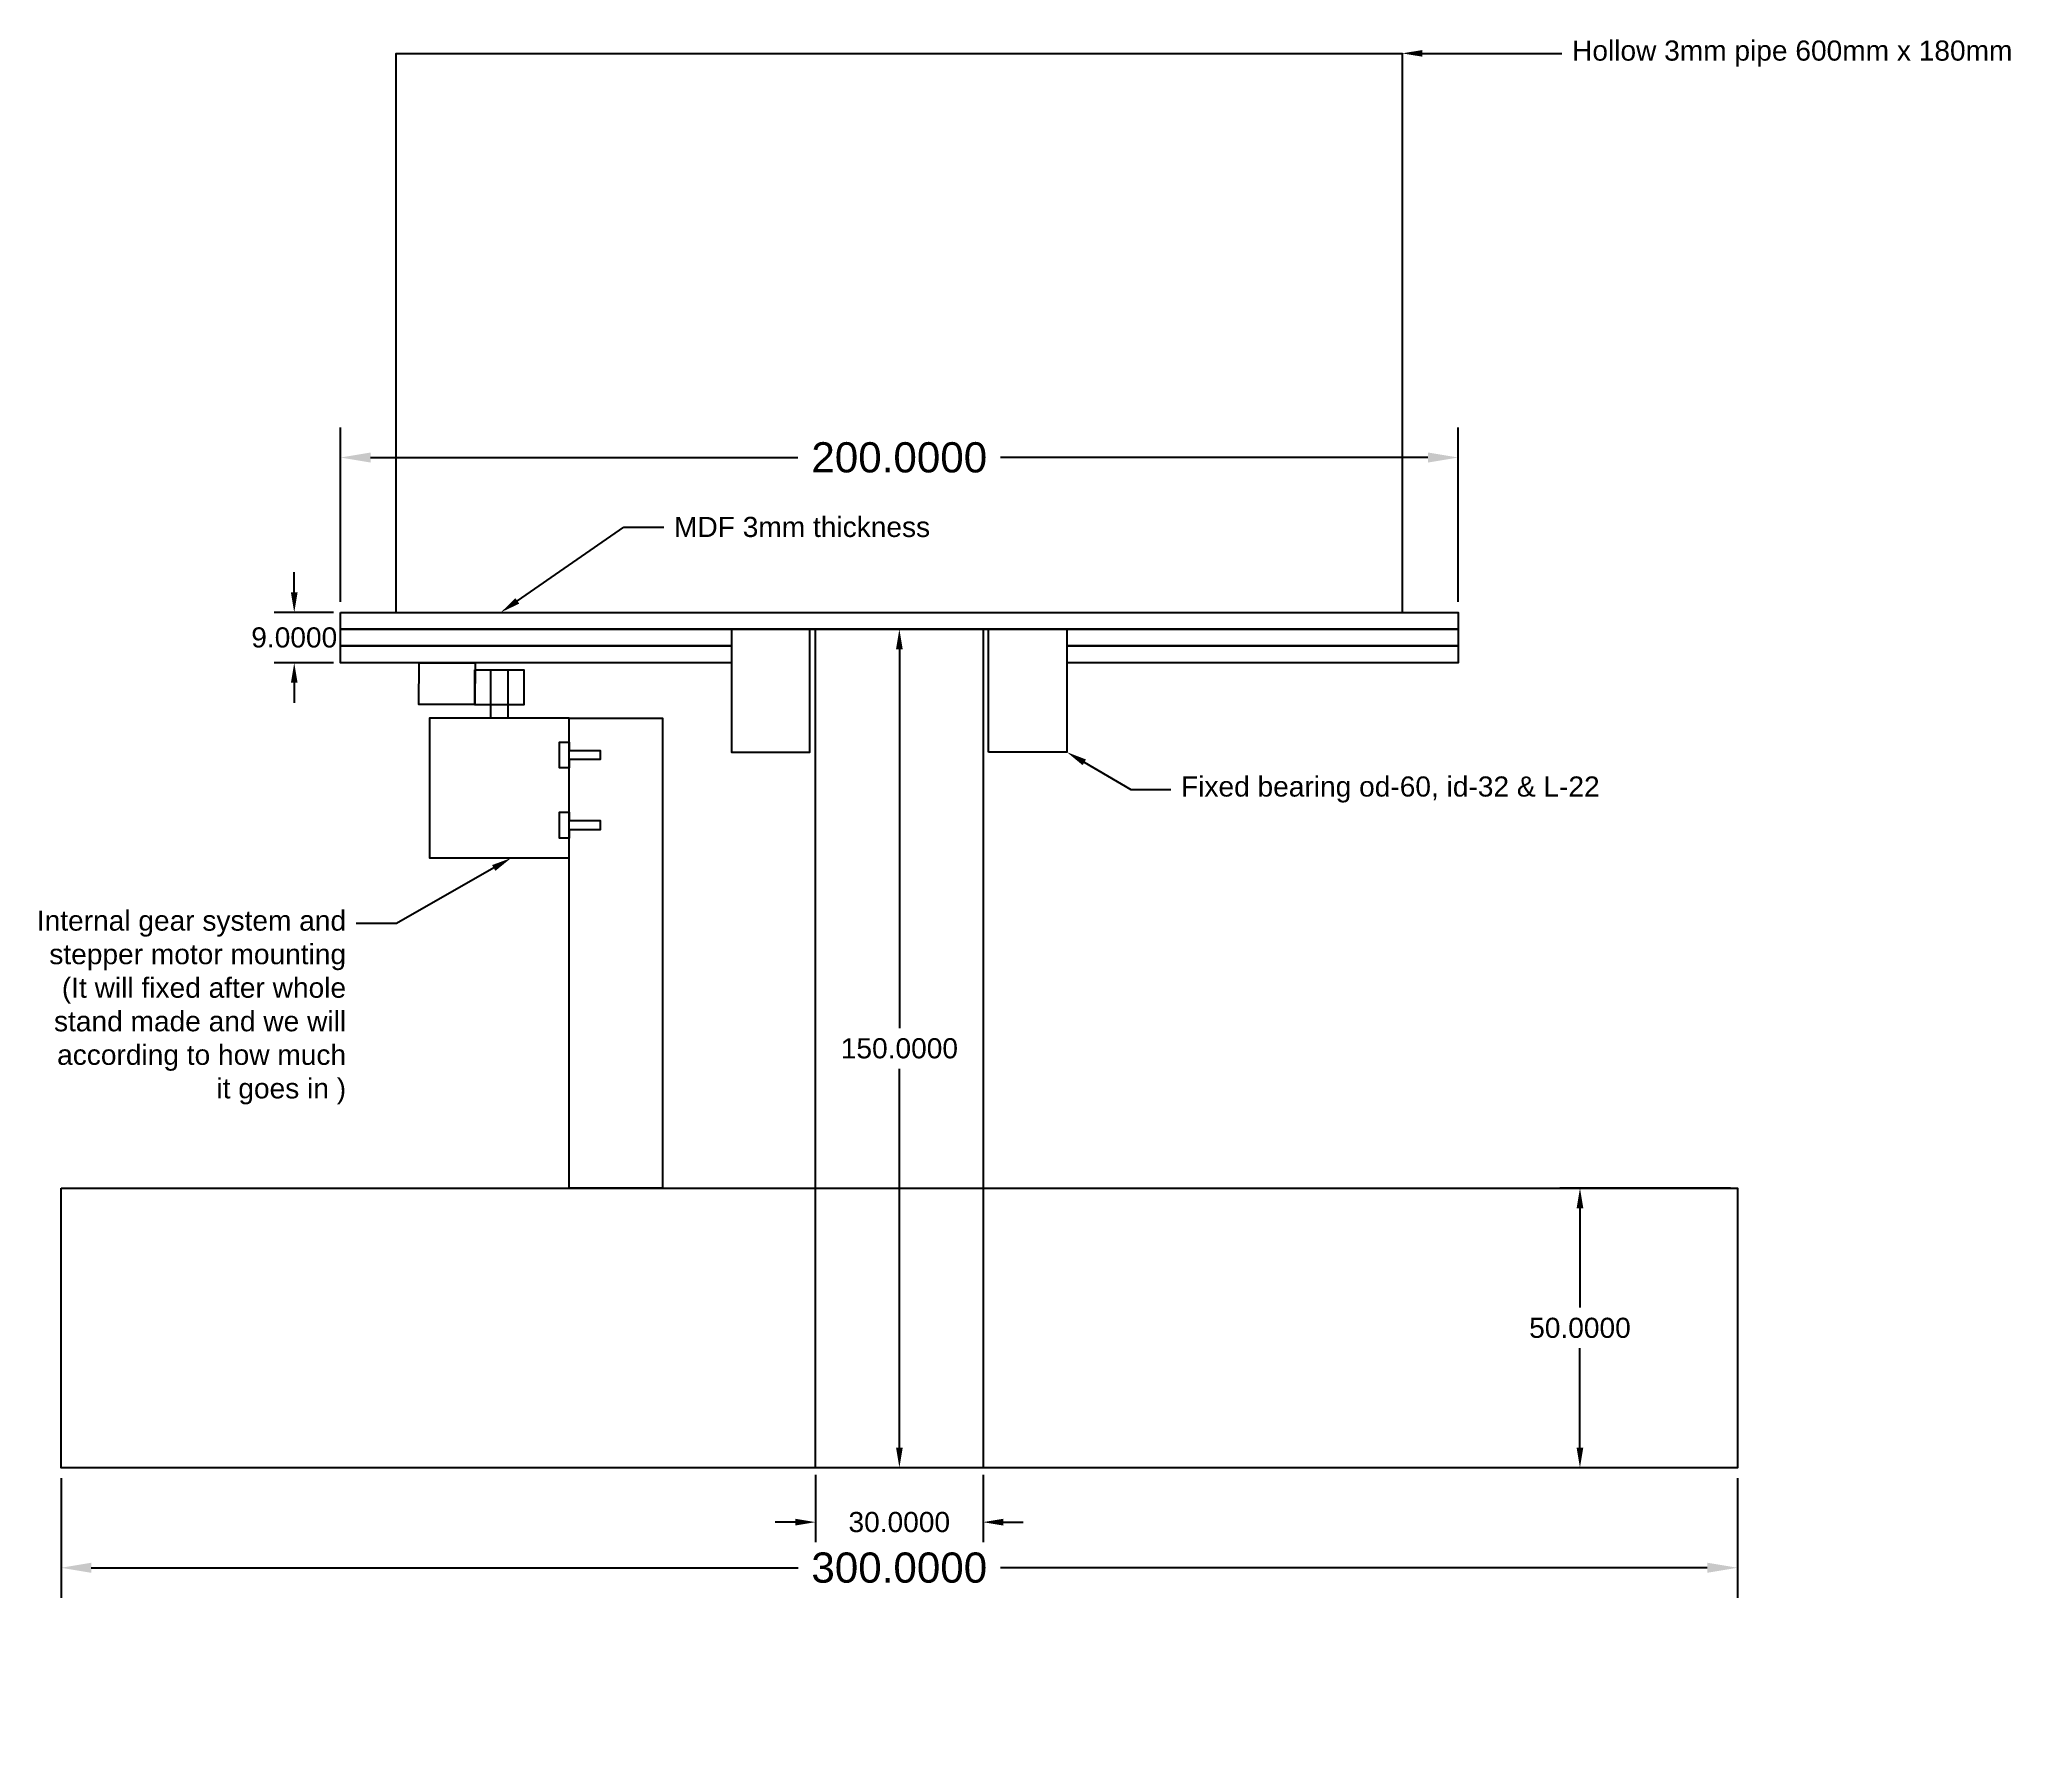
# Model space of a CAD drawing. Header units: inches. Extents: x 93 to 446, y -45 to 259.
import ezdxf
from ezdxf import colors
from ezdxf.entities.mleader import LeaderData, LeaderLine
from ezdxf.math import Vec2, Vec3

# ---------------------------------------------------------------- set-up
doc = ezdxf.new("R2010")
doc.units = ezdxf.units.IN
doc.header["$MEASUREMENT"] = 0
doc.styles.get("Standard").update_dxf_attribs({"font": 'Arial.ttf'})
doc.dimstyles.get("Standard").update_dxf_attribs({"dimtxt": 0.18, "dimasz": 0.18, "dimexe": 0.18, "dimexo": 0.0625, "dimgap": 0.09, "dimtad": 0, "dimtih": 1, "dimtoh": 1, "dimdec": 4, "dimzin": 0, "dimdsep": 46, "dimtxsty": 'Standard', "dimcen": 0.09, "dimadec": 0, "dimazin": 0, "dimtfac": 1, "dimtdec": 4, "dimtofl": 0, "dimtmove": 0, "dimatfit": 3, "dimfxl": 1, "dimtolj": 1, "dimtzin": 0, "dimarcsym": 0})

# ---------------------------------------------------------------- blocks, each defined once
blk = doc.blocks.new('*D4')
at = {"color": 0, "lineweight": -2, "transparency": 16777216}
for p, q in [((260.75, 153.96), (243.42, 153.96)), ((247.02, 150.36), (247.02, 82.6)), ((247.02, 7.56), (247.02, 75.32)), ((260.75, 3.96), (243.42, 3.96))]:
    blk.add_line(p, q, dxfattribs=at)
at = {"color": 0, "transparency": 16777216}
for points in [[(246.42, 150.36), (247.62, 150.36), (247.02, 153.96)], [(246.42, 7.56), (247.62, 7.56), (247.02, 3.96)]]:
    blk.add_solid(points, dxfattribs=at)
at = {"layer": 'Defpoints', "color": 0, "transparency": 16777216}
for p in [(262, 153.96), (247.02, 3.96), (262, 3.96)]:
    blk.add_point(p, dxfattribs=at)
at = {"color": 0, "transparency": 16777216, "insert": (247.02, 78.96), "char_height": 3.6, "attachment_point": 5}
blk.add_mtext('\\A1;150.0000', dxfattribs=at)
blk = doc.blocks.new('*D6')
at = {"color": 0, "lineweight": -2, "transparency": 16777216}
for p, q in [((147, 158.83), (147, 190.06)), ((347, 158.83), (347, 190.06)), ((152.4, 184.66), (228.85, 184.66)), ((341.6, 184.66), (265.14, 184.66))]:
    blk.add_line(p, q, dxfattribs=at)
at = {"color": 0, "transparency": 16777216}
for points in [[(152.4, 185.56), (152.4, 183.76), (147, 184.66)], [(341.6, 185.56), (341.6, 183.76), (347, 184.66)]]:
    blk.add_solid(points, dxfattribs=at)
at = {"layer": 'Defpoints', "color": 0, "transparency": 16777216}
for p in [(347, 184.66), (147, 156.96), (347, 156.96)]:
    blk.add_point(p, dxfattribs=at)
at = {"color": 0, "transparency": 16777216, "insert": (247, 184.66), "char_height": 5.4, "attachment_point": 5}
blk.add_mtext('\\A1;200.0000', dxfattribs=at)
blk = doc.blocks.new('*D7')
at = {"color": 0, "lineweight": -2, "transparency": 16777216}
for p, q in [((138.73, 160.56), (138.73, 164.16)), ((145.75, 156.96), (135.13, 156.96)), ((145.75, 147.96), (135.13, 147.96)), ((138.73, 144.36), (138.73, 140.76))]:
    blk.add_line(p, q, dxfattribs=at)
at = {"color": 0, "transparency": 16777216}
for points in [[(138.13, 160.56), (139.33, 160.56), (138.73, 156.96)], [(138.13, 144.36), (139.33, 144.36), (138.73, 147.96)]]:
    blk.add_solid(points, dxfattribs=at)
at = {"layer": 'Defpoints', "color": 0, "transparency": 16777216}
for p in [(147, 156.96), (138.73, 147.96), (147, 147.96)]:
    blk.add_point(p, dxfattribs=at)
at = {"color": 0, "transparency": 16777216, "insert": (138.73, 152.46), "char_height": 3.6, "attachment_point": 5}
blk.add_mtext('\\A1;9.0000', dxfattribs=at)
blk = doc.blocks.new('*D8')
at = {"color": 0, "lineweight": -2, "transparency": 16777216}
for p, q in [((232, 2.71), (232, -9.38)), ((262, 2.71), (262, -9.38)), ((228.4, -5.78), (224.8, -5.78)), ((265.6, -5.78), (269.2, -5.78))]:
    blk.add_line(p, q, dxfattribs=at)
at = {"color": 0, "transparency": 16777216}
for points in [[(228.4, -5.18), (228.4, -6.38), (232, -5.78)], [(265.6, -5.18), (265.6, -6.38), (262, -5.78)]]:
    blk.add_solid(points, dxfattribs=at)
at = {"layer": 'Defpoints', "color": 0, "transparency": 16777216}
for p in [(232, 3.96), (262, 3.96), (262, -5.78)]:
    blk.add_point(p, dxfattribs=at)
at = {"color": 0, "transparency": 16777216, "insert": (247, -5.78), "char_height": 3.6, "attachment_point": 5}
blk.add_mtext('\\A1;30.0000', dxfattribs=at)
blk = doc.blocks.new('*D9')
at = {"color": 0, "lineweight": -2, "transparency": 16777216}
for p, q in [((395.75, 53.96), (365.21, 53.96)), ((368.81, 50.36), (368.81, 32.6)), ((368.81, 7.56), (368.81, 25.32)), ((395.75, 3.96), (365.21, 3.96))]:
    blk.add_line(p, q, dxfattribs=at)
at = {"color": 0, "transparency": 16777216}
for points in [[(368.21, 50.36), (369.41, 50.36), (368.81, 53.96)], [(368.21, 7.56), (369.41, 7.56), (368.81, 3.96)]]:
    blk.add_solid(points, dxfattribs=at)
at = {"layer": 'Defpoints', "color": 0, "transparency": 16777216}
for p in [(397, 53.96), (368.81, 3.96), (397, 3.96)]:
    blk.add_point(p, dxfattribs=at)
at = {"color": 0, "transparency": 16777216, "insert": (368.81, 28.96), "char_height": 3.6, "attachment_point": 5}
blk.add_mtext('\\A1;50.0000', dxfattribs=at)
blk = doc.blocks.new('*D10')
at = {"color": 0, "lineweight": -2, "transparency": 16777216}
for p, q in [((97, 2.08), (97, -19.34)), ((397, 2.08), (397, -19.34)), ((102.4, -13.94), (228.9, -13.94)), ((391.6, -13.94), (265.09, -13.94))]:
    blk.add_line(p, q, dxfattribs=at)
at = {"color": 0, "transparency": 16777216}
for points in [[(102.4, -13.04), (102.4, -14.84), (97, -13.94)], [(391.6, -13.04), (391.6, -14.84), (397, -13.94)]]:
    blk.add_solid(points, dxfattribs=at)
at = {"layer": 'Defpoints', "color": 0, "transparency": 16777216}
for p in [(97, 3.96), (397, 3.96), (397, -13.94)]:
    blk.add_point(p, dxfattribs=at)
at = {"color": 0, "transparency": 16777216, "insert": (247, -13.94), "char_height": 5.4, "attachment_point": 5}
blk.add_mtext('\\A1;300.0000', dxfattribs=at)

msp = doc.modelspace()

# ---------------------------------------------------------------- linework, layer by layer
msp.add_line((156.99579, 156.95816), (156.99579, 168.96679))
at = {"color": 4}
msp.add_lwpolyline([(156.99579, 156.95816), (156.99579, 256.95816), (336.99579, 256.95816), (336.99579, 156.95816)], dxfattribs=at)
at = {"color": 3}
for points in [[(146.99579, 156.95816), (346.99579, 156.95816), (346.99579, 153.95816), (146.99579, 153.95816)], [(96.99579, 53.95816), (396.99579, 53.95816), (396.99579, 3.95816), (96.99579, 3.95816)]]:
    msp.add_lwpolyline(points, close=True, dxfattribs=at)
for points in [[(216.99579, 150.95816), (146.99579, 150.95816), (146.99579, 153.95816), (346.99579, 153.95816), (346.99579, 150.95816), (276.99579, 150.95816)], [(216.99579, 147.95816), (146.99579, 147.95816), (146.99579, 150.95816), (216.99579, 150.95816)], [(276.99579, 150.95816), (346.99579, 150.95816), (346.99579, 147.95816), (276.99579, 147.95816)]]:
    msp.add_lwpolyline(points, dxfattribs=at)
at = {"color": 30}
for points in [[(230.99579, 153.95816), (216.99579, 153.95816), (216.99579, 131.95816), (230.99579, 131.95816)], [(262.99579, 131.95816), (262.99579, 153.95816), (276.99579, 153.95816), (276.99579, 131.95816)]]:
    msp.add_lwpolyline(points, close=True, dxfattribs=at)
for points in [[(231.99579, 153.95816), (261.99579, 153.95816), (261.99579, 3.95816), (231.99579, 3.95816)], [(161.0774, 147.95816), (171.0774, 147.95816), (171.04704, 140.50558), (161.04704, 140.50558)], [(171.07033, 146.6745), (179.80486, 146.6745), (179.80486, 140.42638), (171.07033, 140.42638)], [(173.89912, 146.6745), (176.97607, 146.6745), (176.97607, 138.02502), (173.89912, 138.02502)], [(187.93759, 138.02502), (162.93759, 138.02502), (162.93759, 113.02502), (187.93759, 113.02502)], [(187.93759, 138.02502), (204.63686, 138.02502), (204.63686, 53.95816), (187.93759, 53.95816)], [(187.93759, 130.62048), (187.93759, 129.12855), (186.19729, 129.12855), (186.19729, 133.7682), (187.93759, 133.7682), (187.93759, 132.27627), (193.44684, 132.27627), (193.44684, 130.62048)], [(187.93759, 118.06192), (187.93759, 116.56999), (186.19729, 116.56999), (186.19729, 121.20964), (187.93759, 121.20964), (187.93759, 119.7177), (193.44684, 119.7177), (193.44684, 118.06192)]]:
    msp.add_lwpolyline(points, close=True)
msp.add_lwpolyline([(231.99579, 153.95816), (261.99579, 153.95816)])
msp.add_lwpolyline([(231.99579, 153.95816), (261.99579, 153.95816)])

# ---------------------------------------------------------------- dimensions: what is measured, and where the dimension line sits
for base, p1, p2, override, picture, middle in [((346.99579, 184.65959), (146.99579, 156.95816), (346.99579, 156.95816), {"dimscale": 30}, '*D6', (246.99579, 184.65959)), ((261.99579, -5.77858), (231.99579, 3.95816), (261.99579, 3.95816), {"dimscale": 20}, '*D8', (246.99579, -5.77858))]:
    dim = msp.add_linear_dim(base=base, p1=p1, p2=p2, dimstyle='Standard', override=override)
    dim.commit()
    dim.dimension.update_dxf_attribs({"geometry": picture, "text_midpoint": middle})
for base, p1, p2, picture, middle in [((138.72773, 147.95816), (146.99579, 156.95816), (146.99579, 147.95816), '*D7', (138.72773, 152.45816)), ((247.0201, 3.95816), (261.99579, 153.95816), (261.99579, 3.95816), '*D4', (247.0201, 78.95816)), ((368.81106, 3.95816), (396.99579, 53.95816), (396.99579, 3.95816), '*D9', (368.81106, 28.95816))]:
    dim = msp.add_linear_dim(base=base, p1=p1, p2=p2, angle=90, dimstyle='Standard', override={"dimscale": 20})
    dim.commit()
    dim.dimension.update_dxf_attribs({"geometry": picture, "text_midpoint": middle})
dim = msp.add_linear_dim(base=(396.99579, -13.9448), p1=(96.99579, 3.95816), p2=(396.99579, 3.95816), dimstyle='Standard', override={"dimscale": 30})
dim.commit()
dim.dimension.update_dxf_attribs({"geometry": '*D10', "text_midpoint": (246.99579, -13.9448), "dimtype": 160})

# ---------------------------------------------------------------- leaders
ml = msp.add_multileader_mtext('Standard')
ml.set_content('Hollow 3mm pipe 600mm x 180mm', color=256)
ml.set_leader_properties()
ml.build(insert=Vec2(0, 0))
ml.multileader.update_dxf_attribs({"dogleg_length": 0.36, "arrow_head_size": 3.6, "scale": 20})
ctx = ml.context
ctx.base_point, ctx.scale, ctx.char_height, ctx.arrow_head_size, ctx.landing_gap_size, ctx.plane_origin = Vec3(365.59471, 256.95816), 20, 3.6, 3.6, 1.8, Vec3(336.99579, 256.95816)
notes = []
notes.append((ctx, [(0, (1, 1, 0), (358.39471, 256.95816), (1, 0), 7.2, [(0, [(336.99579, 256.95816)], 0, [])])]))
ctx.mtext.insert, ctx.mtext.flow_direction = Vec3(367.39471, 259.25789), 5
ml = msp.add_multileader_mtext('Standard')
ml.set_content('MDF 3mm thickness', color=256)
ml.set_leader_properties()
ml.build(insert=Vec2(0, 0))
ml.multileader.update_dxf_attribs({"dogleg_length": 0.36, "arrow_head_size": 3.6, "scale": 20})
ctx = ml.context
ctx.base_point, ctx.scale, ctx.char_height, ctx.arrow_head_size, ctx.landing_gap_size, ctx.plane_origin = Vec3(204.89523, 172.21463), 20, 3.6, 3.6, 1.8, Vec3(175.69699, 156.95816)
notes.append((ctx, [(0, (1, 1, 0), (197.69523, 172.21463), (1, 0), 7.2, [(0, [(175.69699, 156.95816)], 0, [])])]))
ctx.mtext.insert, ctx.mtext.flow_direction = Vec3(206.69523, 174.04655), 5
ml = msp.add_multileader_mtext('Standard')
ml.set_content('Fixed bearing od-60, id-32 & L-22', color=256)
ml.set_leader_properties()
ml.build(insert=Vec2(0, 0))
ml.multileader.update_dxf_attribs({"dogleg_length": 0.36, "arrow_head_size": 3.6, "scale": 20})
ctx = ml.context
ctx.base_point, ctx.scale, ctx.char_height, ctx.arrow_head_size, ctx.landing_gap_size, ctx.plane_origin = Vec3(295.62094, 125.28384), 20, 3.6, 3.6, 1.8, Vec3(276.99579, 131.95816)
notes.append((ctx, [(0, (1, 1, 0), (288.42094, 125.28384), (1, 0), 7.2, [(0, [(276.99579, 131.95816)], 0, [])])]))
ctx.mtext.insert, ctx.mtext.flow_direction = Vec3(297.42094, 127.61304), 5
ml = msp.add_multileader_mtext('Standard')
ml.set_content('Internal gear system and \\Pstepper motor mounting\\P(It will fixed after whole \\Pstand made and we will\\Paccording to how much \\Pit goes in )', color=256)
ml.set_leader_properties()
ml.build(insert=Vec2(0, 0))
ml.multileader.update_dxf_attribs({"dogleg_length": 0.36, "arrow_head_size": 3.6, "scale": 20})
ctx = ml.context
ctx.base_point, ctx.scale, ctx.char_height, ctx.arrow_head_size, ctx.landing_gap_size, ctx.plane_origin = Vec3(91.68884, 101.29879), 20, 3.6, 3.6, 1.8, Vec3(177.5522, 113.02502)
ctx.text_align_type = 2
notes.append((ctx, [(0, (1, 1, 0), (157.00699, 101.29879), (-1, 0), 7.2, [(0, [(177.5522, 113.02502)], 0, [])])]))
ctx.mtext.insert, ctx.mtext.alignment, ctx.mtext.flow_direction = Vec3(148.00699, 103.62799), 3, 5
for ctx, leaders in notes:
    for number, flags, end, landing, length, lines in leaders:
        leader = LeaderData()
        leader.index, (leader.has_last_leader_line, leader.has_dogleg_vector, leader.attachment_direction) = number, flags
        leader.last_leader_point, leader.dogleg_vector, leader.dogleg_length = Vec3(end), Vec3(landing), length
        for number, points, colour, breaks in lines:
            line = LeaderLine()
            line.index, line.vertices, line.color, line.breaks = number, Vec3.list(points), colors.encode_raw_color(colour), breaks
            leader.lines.append(line)
        ctx.leaders.append(leader)

doc.saveas('drawing.dxf')
